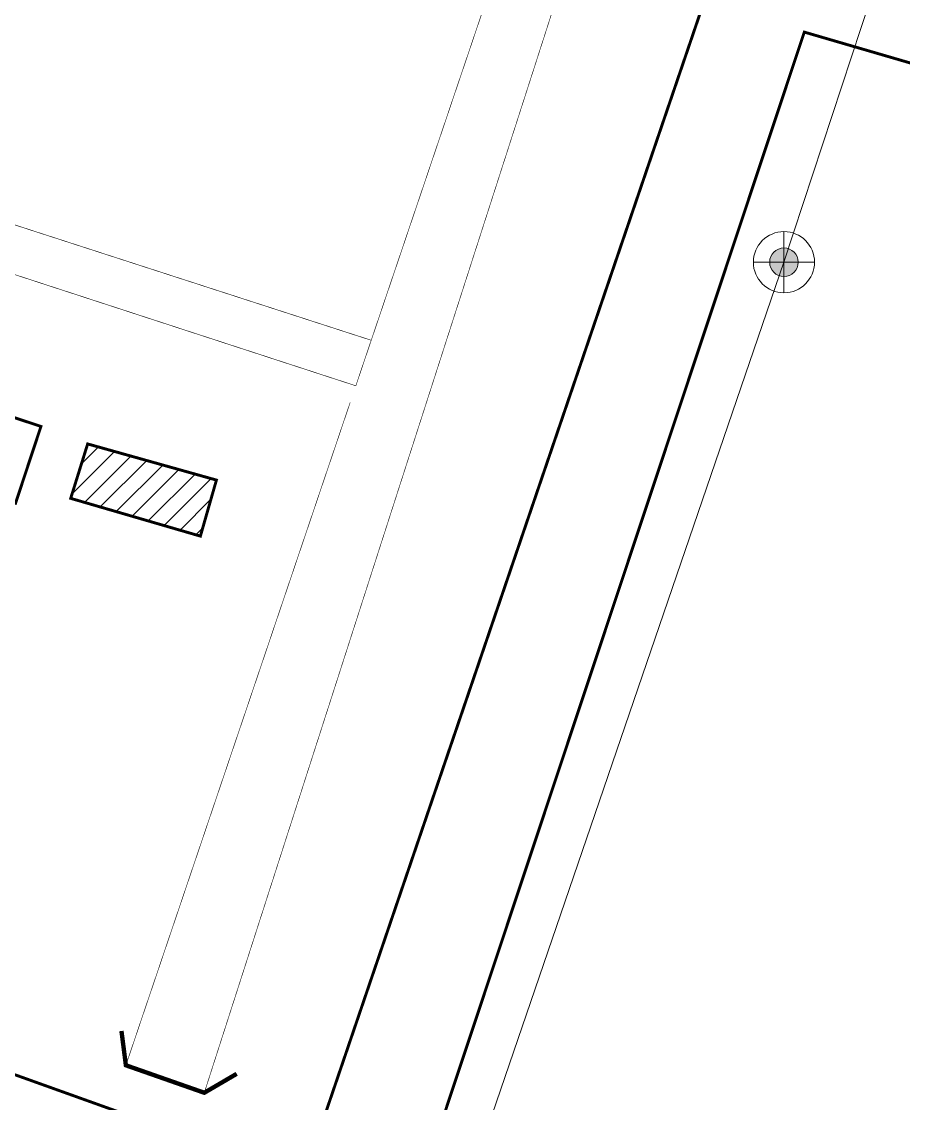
# Model space of a CAD drawing. Header units: inches. Extents: x 350994 to 353538, y 1581369 to 1583842.
# Drawn here: x 351562.78 to 351593.07, y 1583224.23 to 1583261.38 of the extents above; entities that cross this region are included whole.
import ezdxf

# ---------------------------------------------------------------- set-up
doc = ezdxf.new("R2010")
doc.units = ezdxf.units.IN
doc.header["$MEASUREMENT"] = 0
for name, pattern in [('1', [0]), ('ACAD_ISO03W100', [30, 12, -18]), ('DASHDOTX2', [2, 1, -0.5, 0, -0.5])]:
    doc.linetypes.add(name, pattern=pattern)
for name, color, linetype in [('CULVERT', 255, '1'), ('CW', 94, '1'), ('EP TF', 5, 'Continuous'), ("ROAD'S", 1, '1'), ('SPT', 1, 'Continuous')]:
    doc.layers.add(name, color=color, linetype=linetype)
doc.styles.get("Standard").update_dxf_attribs({"font": 'arial.ttf'})
doc.linetypes.add('SILT_FENCE', pattern='A,0.5,-0.2,["EP",Standard,S=0.1,R=0,X=-0.1,Y=-0.05],-0.2', length=0.9)

# ---------------------------------------------------------------- blocks, each defined once
blk = doc.blocks.new('EP1')
at = {"layer": 'EP TF', "lineweight": 5}
h = blk.add_hatch(color=252, dxfattribs=at)
edge = h.paths.add_edge_path()
edge.add_arc((351339.771, 1583222.914), 0.49, 0, 360)
at = {"layer": 'EP TF', "color": 252, "lineweight": 5}
for points in [[(351339.771, 1583223.964), (351339.771, 1583221.864)], [(351338.721, 1583222.914), (351340.821, 1583222.914)]]:
    blk.add_lwpolyline(points, dxfattribs=at)
for radius in [1.05, 0.49]:
    blk.add_circle((351339.771, 1583222.914), radius, dxfattribs=at)

msp = doc.modelspace()

# ---------------------------------------------------------------- hatches: boundary and pattern name
at = {"layer": 'SPT', "lineweight": 5}
h = msp.add_hatch(dxfattribs=at)
h.set_pattern_fill('ANSI31', color=256, scale=4, style=0)
h.set_pattern_definition([(45, (52.92415, 123.9627), (-0.3535533906, 0.3535533906), [])])
h.paths.add_polyline_path([(351569.475, 1583245.636), (351568.924, 1583243.711), (351564.469, 1583245.008), (351565.052, 1583246.877)])

# ---------------------------------------------------------------- linework, layer by layer
at = {"layer": 'CULVERT', "color": 250, "linetype": 'DASHDOTX2', "lineweight": 5, "ltscale": 2, "const_width": 0.02, "elevation": 99.066}
for points in [[(351420.048, 1583300.504), (351574.792, 1583250.436)], [(351419.521, 1583299.306), (351574.263, 1583248.873)]]:
    msp.add_lwpolyline(points, dxfattribs=at)
at = {"layer": 'CULVERT', "color": 250, "linetype": 'DASHDOTX2', "lineweight": 5, "ltscale": 2, "const_width": 0.02}
for points in [[(351569.058, 1583224.599), (351586.473, 1583278.688)], [(351583.178, 1583275.209), (351574.263, 1583248.873)], [(351574.07, 1583248.304), (351566.365, 1583225.542)]]:
    msp.add_lwpolyline(points, dxfattribs=at)
at = {"layer": 'CULVERT', "color": 250, "lineweight": 5, "const_width": 0.15}
msp.add_lwpolyline([(351570.171, 1583225.249), (351569.058, 1583224.599), (351566.365, 1583225.542), (351566.213, 1583226.72)], dxfattribs=at)
at = {"layer": 'CW', "linetype": 'ACAD_ISO03W100', "lineweight": 5, "ltscale": 0.1, "const_width": 0.1, "elevation": 99.066}
msp.add_lwpolyline([(351548.023, 1583249.604), (351548.912, 1583252.291), (351563.448, 1583247.478), (351562.559, 1583244.792)], dxfattribs=at)
at = {"layer": 'EP TF', "color": 252, "linetype": 'SILT_FENCE', "lineweight": 5, "ltscale": 6, "elevation": 113.044}
msp.add_lwpolyline([(351445.066, 1582827.53), (351461.885, 1582877.562), (351478.84, 1582928.409), (351495.281, 1582976.378), (351513.131, 1583028.233), (351530.907, 1583079.051), (351553.178, 1583146.847), (351559.818, 1583166.634), (351568.789, 1583193.104), (351576.505, 1583216.751), (351588.968, 1583253.117), (351608.717, 1583313.215), (351618.436, 1583343.137), (351695.259, 1583575.026)], dxfattribs=at)
at = {"layer": "ROAD'S", "lineweight": 5, "const_width": 0.1}
for points in [[(351566.837, 1583288.695), (351587.368, 1583281.612), (351589.749, 1583279.92), (351590.972, 1583277.627), (351589.879, 1583272.789), (351572.923, 1583223.021), (351570.49, 1583222.806), (351567.784, 1583223.345), (351562.174, 1583225.354), (351463.672, 1583257.317), (351394.003, 1583279.224), (351390.857, 1583283.441), (351391.809, 1583287.12), (351391.809, 1583287.12), (351391.95, 1583287.665), (351407.18, 1583340.371), (351411.724, 1583342.339), (351413.567, 1583341.782), (351482.492, 1583317.608), (351515.964, 1583306.247), (351528.201, 1583302.025)], [(351598.316, 1583258.496), (351589.667, 1583261.018), (351575.054, 1583217.114), (351558.923, 1583168.67), (351558.136, 1583160.814), (351560.789, 1583153.863), (351564.042, 1583149.878), (351565.009, 1583148.954), (351748.303, 1583085.5), (351764.431, 1583080.034)]]:
    msp.add_lwpolyline(points, dxfattribs=at)
at = {"layer": 'SPT', "lineweight": 5, "const_width": 0.1, "elevation": 97.452}
msp.add_lwpolyline([(351569.475, 1583245.636), (351568.924, 1583243.711), (351564.469, 1583245.008), (351565.052, 1583246.877), (351569.475, 1583245.636)], dxfattribs=at)

# ---------------------------------------------------------------- block references
at = {"layer": 'EP TF', "color": 1, "lineweight": 5}
msp.add_blockref('EP1', (249.197, 30.203, 113.044), dxfattribs=at)

doc.saveas('drawing.dxf')
